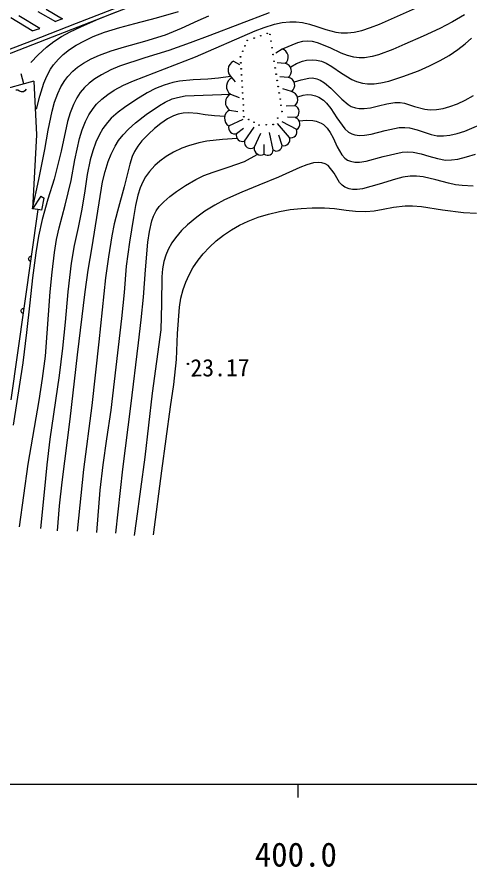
# Model space of a CAD drawing. Units: millimetres, scale not verified. Extents: x 40000 to 680000, y 20000 to 380000.
# Drawn here: x 446692 to 481053, y 198715 to 263248 of the extents above; entities that cross this region are included whole.
import ezdxf
from ezdxf.enums import TextEntityAlignment as Align

# ---------------------------------------------------------------- set-up
doc = ezdxf.new("R2010")
doc.units = ezdxf.units.MM
doc.header["$LTSCALE"] = 1000
doc.linetypes.add('CHAIN', pattern=[18.5, 12, -1.5, 3.5, -1.5])
for name, color, linetype, lineweight in [('M-BGD', 7, 'Continuous', 25), ('M-BMK', 2, 'CHAIN', 13), ('M-TTL-BAND', 7, 'Continuous', 25)]:
    doc.layers.add(name, color=color, linetype=linetype, lineweight=lineweight)
doc.styles.add('ＭＳ ゴシック', font='')
doc.styles.get('ＭＳ ゴシック').set_extended_font_data('MS Gothic')

msp = doc.modelspace()

# ---------------------------------------------------------------- linework, layer by layer
at = {"layer": 'M-BGD'}
for p, q in [((451211, 262786), (461425, 266770)), ((451321, 262507), (461534, 266491)), ((474188, 262711), (477137, 264026)), ((448428, 262386), (446840, 263335)), ((448280, 263673), (449611, 262903)), ((448900, 263834), (450143, 263115)), ((452897, 263113), (454243, 263647)), ((457273, 263185), (458934, 263676)), ((460436, 262987), (461248, 263346)), ((465825, 263573), (461317, 261845)), ((480639, 263416), (479739, 262890)), ((447848, 262208), (446216, 263184)), ((447796, 261434), (451211, 262786)), ((450143, 263115), (449611, 262903)), ((450143, 263115), (449611, 262903)), ((451530, 262510), (452897, 263113)), ((454483, 262447), (455638, 262757)), ((455638, 262757), (457273, 263185)), ((459171, 262410), (460436, 262987)), ((465440, 262462), (466216, 262698)), ((466216, 262698), (466798, 262821)), ((466798, 262821), (467380, 262885)), ((467380, 262885), (467864, 262888)), ((467864, 262888), (468346, 262838)), ((468346, 262838), (468869, 262717)), ((468869, 262717), (469444, 262529)), ((473513, 262444), (474188, 262711)), ((479739, 262890), (478774, 262386)), ((447848, 262208), (448428, 262386)), ((447905, 261154), (451321, 262507)), ((450078, 261779), (450714, 262128)), ((450714, 262128), (451530, 262510)), ((452480, 261757), (453334, 262086)), ((453334, 262086), (454483, 262447)), ((457950, 261906), (459171, 262410)), ((460231, 260215), (464762, 262204)), ((464762, 262204), (465440, 262462)), ((469444, 262529), (470114, 262295)), ((470114, 262295), (470880, 262093)), ((470880, 262093), (471292, 262046)), ((471292, 262046), (471774, 262048)), ((471774, 262048), (472257, 262103)), ((472257, 262103), (472837, 262230)), ((472837, 262230), (473513, 262444)), ((478774, 262386), (477510, 261792)), ((445116, 260416), (447796, 261434)), ((448941, 260960), (449494, 261392)), ((449494, 261392), (450078, 261779)), ((451180, 261106), (451813, 261451)), ((451813, 261451), (452480, 261757)), ((454840, 260977), (456389, 261411)), ((456389, 261411), (457950, 261906)), ((461317, 261845), (459836, 261279)), ((468360, 261377), (467979, 261287)), ((468740, 261410), (468360, 261377)), ((469118, 261378), (468740, 261410)), ((469495, 261290), (469118, 261378)), ((477510, 261792), (476111, 261192)), ((480677, 261204), (481161, 261650)), ((445219, 260134), (447905, 261154)), ((448300, 260370), (448941, 260960)), ((450192, 260398), (450667, 260771)), ((450667, 260771), (451180, 261106)), ((453830, 260670), (454840, 260977)), ((459836, 261279), (458205, 260712)), ((466794, 260802), (466320, 260508)), ((467979, 261287), (466794, 260802)), ((470435, 260911), (469495, 261290)), ((471283, 260513), (470435, 260911)), ((475192, 260785), (474121, 260378)), ((476111, 261192), (475192, 260785)), ((479486, 260336), (480138, 260778)), ((480138, 260778), (480677, 261204)), ((447747, 259792), (448300, 260370)), ((449832, 260057), (450192, 260398)), ((451735, 259752), (452326, 260075)), ((452326, 260075), (452962, 260356)), ((452962, 260356), (453830, 260670)), ((456378, 260149), (454469, 259506)), ((455527, 258410), (460231, 260215)), ((458205, 260712), (456378, 260149)), ((471758, 260327), (471283, 260513)), ((472237, 260200), (471758, 260327)), ((472659, 260154), (472237, 260200)), ((473047, 260161), (472659, 260154)), ((473633, 260248), (473047, 260161)), ((474121, 260378), (473633, 260248)), ((478799, 259938), (479486, 260336)), ((449234, 259282), (449453, 259608)), ((449453, 259608), (449832, 260057)), ((450918, 259140), (451271, 259436)), ((451271, 259436), (451735, 259752)), ((454469, 259506), (453808, 259226)), ((463113, 259894), (463576, 259640)), ((467036, 259730), (466427, 259771)), ((467455, 259458), (467891, 259711)), ((467891, 259711), (468349, 259907)), ((468349, 259907), (468657, 259979)), ((468657, 259979), (469096, 260007)), ((469096, 260007), (469398, 259981)), ((469398, 259981), (469788, 259890)), ((469788, 259890), (470142, 259742)), ((470142, 259742), (470571, 259490)), ((470571, 259490), (471306, 258973)), ((477145, 259170), (477990, 259534)), ((477990, 259534), (478799, 259938)), ((447211, 258172), (447003, 258929)), ((448957, 258764), (449234, 259282)), ((450541, 258741), (450918, 259140)), ((453099, 258865), (452608, 258558)), ((453808, 259226), (453099, 258865)), ((471306, 258973), (472086, 258504)), ((475971, 258734), (477145, 259170)), ((447979, 258384), (441826, 256694)), ((447979, 258384), (448169, 254310)), ((448423, 257245), (448728, 258214)), ((448728, 258214), (448957, 258764)), ((450023, 257955), (450312, 258436)), ((450312, 258436), (450541, 258741)), ((452160, 258214), (451822, 257896)), ((452608, 258558), (452160, 258214)), ((454777, 258069), (455527, 258410)), ((458516, 258278), (457849, 258078)), ((459015, 258377), (458516, 258278)), ((460056, 258478), (459015, 258377)), ((461155, 258525), (460056, 258478)), ((461984, 258604), (461155, 258525)), ((462874, 258741), (461984, 258604)), ((462994, 258636), (463228, 258333)), ((467279, 258658), (466637, 258694)), ((467733, 258326), (468242, 258489)), ((468242, 258489), (468836, 258613)), ((468836, 258613), (469119, 258619)), ((469119, 258619), (469428, 258563)), ((469428, 258563), (469686, 258458)), ((469686, 258458), (470015, 258254)), ((470015, 258254), (470486, 257848)), ((472086, 258504), (472449, 258350)), ((472449, 258350), (472906, 258224)), ((472906, 258224), (473290, 258176)), ((473290, 258176), (473782, 258182)), ((473782, 258182), (474284, 258247)), ((474284, 258247), (474892, 258386)), ((474892, 258386), (475971, 258734)), ((446745, 257689), (446613, 257687)), ((446893, 257628), (446745, 257689)), ((447041, 257568), (446893, 257628)), ((447173, 257570), (447041, 257568)), ((447289, 257633), (447173, 257570)), ((447388, 257759), (447289, 257633)), ((449779, 257433), (450023, 257955)), ((451489, 257504), (451234, 257116)), ((451822, 257896), (451489, 257504)), ((453582, 257369), (454072, 257688)), ((454072, 257688), (454777, 258069)), ((456577, 257493), (455704, 256972)), ((457204, 257812), (456577, 257493)), ((457849, 258078), (457204, 257812)), ((467522, 257585), (466847, 257788)), ((470486, 257848), (470943, 257385)), ((448169, 256241), (448423, 257245)), ((449543, 256780), (449779, 257433)), ((451234, 257116), (450975, 256613)), ((452729, 256625), (453132, 257016)), ((453132, 257016), (453582, 257369)), ((455704, 256972), (454836, 256389)), ((457927, 256789), (458468, 257029)), ((458468, 257029), (458865, 257149)), ((458865, 257149), (459449, 257251)), ((459449, 257251), (462875, 257378)), ((462875, 257378), (463541, 257143)), ((468005, 257186), (468391, 257304)), ((468391, 257304), (468727, 257359)), ((468727, 257359), (469027, 257345)), ((469027, 257345), (469323, 257274)), ((469323, 257274), (469595, 257157)), ((469595, 257157), (469929, 256934)), ((469929, 256934), (470180, 256695)), ((470943, 257385), (471326, 257005)), ((471326, 257005), (471802, 256614)), ((480102, 256657), (480678, 256926)), ((480678, 256926), (481326, 257293)), ((449349, 256092), (449543, 256780)), ((450975, 256613), (450725, 255982)), ((452153, 255827), (452459, 256298)), ((452459, 256298), (452729, 256625)), ((454836, 256389), (454354, 256022)), ((456490, 255837), (457492, 256541)), ((457492, 256541), (457927, 256789)), ((467764, 256513), (467109, 256484)), ((470180, 256695), (470490, 256307)), ((470490, 256307), (470955, 255581)), ((471802, 256614), (472051, 256466)), ((472051, 256466), (472363, 256346)), ((472363, 256346), (472636, 256296)), ((472636, 256296), (473015, 256292)), ((473015, 256292), (473508, 256358)), ((473508, 256358), (474119, 256499)), ((474119, 256499), (474739, 256648)), ((474739, 256648), (475356, 256745)), ((475356, 256745), (475760, 256750)), ((475760, 256750), (476087, 256702)), ((476087, 256702), (476846, 256446)), ((476846, 256446), (477630, 256241)), ((477630, 256241), (478023, 256212)), ((478023, 256212), (478519, 256233)), ((478519, 256233), (479017, 256312)), ((479017, 256312), (479513, 256442)), ((479513, 256442), (480102, 256657)), ((480667, 254591), (485319, 256583)), ((449048, 254649), (449349, 256092)), ((450725, 255982), (450520, 255312)), ((451895, 255318), (452153, 255827)), ((453836, 255559), (453550, 255249)), ((454354, 256022), (453836, 255559)), ((455675, 255202), (456490, 255837)), ((458553, 255739), (458107, 255511)), ((458926, 255872), (458553, 255739)), ((459305, 255952), (458926, 255872)), ((459705, 255983), (459305, 255952)), ((460385, 255929), (459705, 255983)), ((460977, 255827), (460385, 255929)), ((461679, 255736), (460977, 255827)), ((462478, 255689), (461679, 255736)), ((462819, 256181), (463446, 256064)), ((467836, 255608), (467217, 255634)), ((470955, 255581), (471564, 254747)), ((450520, 255312), (450033, 253072)), ((451647, 254683), (451895, 255318)), ((453550, 255249), (453206, 254777)), ((455149, 254736), (455675, 255202)), ((457600, 255170), (457113, 254778)), ((458107, 255511), (457600, 255170)), ((462763, 254985), (463856, 255499)), ((467354, 254095), (466456, 255175)), ((467907, 254704), (466811, 255291)), ((468126, 255375), (468626, 255409)), ((468626, 255409), (469126, 255389)), ((469126, 255389), (469378, 255341)), ((469378, 255341), (469754, 255200)), ((469754, 255200), (469929, 255091)), ((469929, 255091), (470212, 254819)), ((448169, 254310), (447874, 248696)), ((448798, 253198), (449048, 254649)), ((451443, 254012), (451647, 254683)), ((452916, 254272), (452673, 253738)), ((453206, 254777), (452916, 254272)), ((454394, 253865), (454740, 254310)), ((454740, 254310), (455149, 254736)), ((456656, 254363), (456171, 253846)), ((457113, 254778), (456656, 254363)), ((463351, 254408), (463861, 254818)), ((463939, 253831), (464675, 254880)), ((464692, 253336), (465187, 254429)), ((466123, 253164), (465849, 254490)), ((466801, 253487), (466563, 254268)), ((470212, 254819), (470444, 254485)), ((470444, 254485), (470663, 254078)), ((471564, 254747), (471846, 254501)), ((471846, 254501), (472078, 254370)), ((472078, 254370), (472324, 254290)), ((472324, 254290), (472677, 254250)), ((472677, 254250), (473055, 254271)), ((473055, 254271), (473554, 254363)), ((473554, 254363), (474611, 254644)), ((474611, 254644), (475684, 254858)), ((475684, 254858), (476101, 254871)), ((476101, 254871), (476467, 254829)), ((476467, 254829), (477053, 254675)), ((477053, 254675), (477719, 254442)), ((477719, 254442), (478096, 254322)), ((478096, 254322), (478554, 254237)), ((479033, 254230), (479513, 254282)), ((479513, 254282), (480089, 254408)), ((480089, 254408), (480667, 254591)), ((451088, 252393), (451443, 254012)), ((452673, 253738), (452441, 253083)), ((454135, 253450), (454394, 253865)), ((456171, 253846), (455869, 253451)), ((460474, 253689), (459700, 253473)), ((461094, 253809), (460474, 253689)), ((462283, 253952), (461094, 253809)), ((463383, 254030), (462283, 253952)), ((470663, 254078), (470985, 253394)), ((478554, 254237), (479033, 254230)), ((448353, 250905), (448798, 253198)), ((450033, 253072), (449510, 250931)), ((452441, 253083), (452254, 252401)), ((453827, 252838), (454135, 253450)), ((455612, 253031), (455437, 252646)), ((455869, 253451), (455612, 253031)), ((458551, 252980), (458017, 252663)), ((459206, 253289), (458551, 252980)), ((459700, 253473), (459206, 253289)), ((465446, 252842), (465447, 253580)), ((470985, 253394), (471334, 252792)), ((474465, 252656), (475917, 252986)), ((475917, 252986), (476339, 253012)), ((476339, 253012), (476753, 252980)), ((476753, 252980), (477353, 252858)), ((450802, 250841), (451088, 252393)), ((452254, 252401), (452026, 251291)), ((453607, 252286), (453827, 252838)), ((455437, 252646), (455246, 252080)), ((458017, 252663), (457518, 252300)), ((463936, 252290), (464907, 252808)), ((471334, 252792), (471570, 252532)), ((471570, 252532), (471771, 252386)), ((471771, 252386), (471993, 252291)), ((473173, 252306), (474465, 252656)), ((477353, 252858), (477933, 252688)), ((477933, 252688), (478598, 252495)), ((478598, 252495), (479187, 252391)), ((479187, 252391), (479663, 252403)), ((479663, 252403), (480137, 252466)), ((480137, 252466), (480801, 252625)), ((480801, 252625), (481467, 252843)), ((453369, 251521), (453607, 252286)), ((455246, 252080), (454821, 250351)), ((457138, 251963), (456731, 251520)), ((457518, 252300), (457138, 251963)), ((461570, 251475), (462716, 251840)), ((462716, 251840), (463936, 252290)), ((468140, 251830), (466532, 251097)), ((468676, 252033), (468140, 251830)), ((469185, 252167), (468676, 252033)), ((469563, 252205), (469185, 252167)), ((469825, 252183), (469563, 252205)), ((470067, 252112), (469825, 252183)), ((470284, 251985), (470067, 252112)), ((470739, 251386), (470284, 251985)), ((471993, 252291), (472322, 252230)), ((472322, 252230), (472683, 252232)), ((472683, 252232), (473173, 252306)), ((452026, 251291), (451829, 250056)), ((453181, 250729), (453369, 251521)), ((456443, 251118), (456229, 250736)), ((456731, 251520), (456443, 251118)), ((460248, 250904), (460873, 251205)), ((460873, 251205), (461570, 251475)), ((466532, 251097), (465037, 250471)), ((471163, 250682), (470739, 251386)), ((475966, 251077), (475406, 250941)), ((476513, 251156), (475966, 251077)), ((476995, 251158), (476513, 251156)), ((477498, 251105), (476995, 251158)), ((478473, 250890), (477498, 251105)), ((447874, 248696), (448353, 250905)), ((449510, 250931), (449032, 249410)), ((450355, 248971), (450802, 250841)), ((452398, 245800), (453181, 250729)), ((456229, 250736), (456033, 250284)), ((458779, 250001), (459467, 250454)), ((459467, 250454), (460248, 250904)), ((465037, 250471), (463746, 249944)), ((471362, 250470), (471163, 250682)), ((471572, 250324), (471362, 250470)), ((474169, 250550), (472893, 250202)), ((475406, 250941), (474169, 250550)), ((479433, 250627), (478473, 250890)), ((479948, 250516), (479433, 250627)), ((480459, 250456), (479948, 250516)), ((481287, 250407), (480459, 250456)), ((451829, 250056), (451604, 248648)), ((454821, 250351), (454317, 248519)), ((456033, 250284), (455849, 249717)), ((458279, 249632), (458779, 250001)), ((463746, 249944), (462444, 249356)), ((471884, 250202), (471572, 250324)), ((472139, 250158), (471884, 250202)), ((472503, 250153), (472139, 250158)), ((472893, 250202), (472503, 250153)), ((448502, 249639), (447874, 248696)), ((448502, 249639), (448754, 249501)), ((448572, 248583), (448754, 249501)), ((449032, 249410), (448605, 247875)), ((455849, 249717), (455668, 248929)), ((457478, 248853), (457817, 249225)), ((457817, 249225), (458279, 249632)), ((462444, 249356), (461691, 248957)), ((448275, 248626), (446212, 234171)), ((448275, 248626), (447874, 248696)), ((448572, 248583), (448275, 248626)), ((449891, 247245), (450355, 248971)), ((451604, 248648), (451327, 247260)), ((454317, 248519), (454068, 247556)), ((455668, 248929), (455517, 248021)), ((457043, 248137), (457249, 248531)), ((457249, 248531), (457478, 248853)), ((460949, 248500), (460345, 248059)), ((461691, 248957), (460949, 248500)), ((465781, 248287), (466591, 248481)), ((466591, 248481), (467413, 248624)), ((467413, 248624), (468243, 248718)), ((468243, 248718), (469075, 248762)), ((469075, 248762), (470006, 248755)), ((470006, 248755), (470766, 248705)), ((470766, 248705), (471673, 248589)), ((471673, 248589), (472368, 248509)), ((472368, 248509), (473156, 248481)), ((473156, 248481), (473775, 248533)), ((473775, 248533), (474468, 248650)), ((474468, 248650), (475259, 248803)), ((475259, 248803), (476148, 248918)), ((476148, 248918), (476685, 248924)), ((476685, 248924), (477378, 248870)), ((477378, 248870), (478967, 248607)), ((478967, 248607), (480549, 248402)), ((448605, 247875), (448331, 246604)), ((455517, 248021), (455214, 246147)), ((456911, 247763), (457043, 248137)), ((460345, 248059), (459624, 247458)), ((464222, 247740), (464989, 248040)), ((464989, 248040), (465781, 248287)), ((480549, 248402), (481540, 248347)), ((449693, 246355), (449891, 247245)), ((451327, 247260), (451040, 245901)), ((454068, 247556), (453879, 246623)), ((456739, 246957), (456911, 247763)), ((459624, 247458), (459182, 247028)), ((462954, 247084), (463575, 247433)), ((463575, 247433), (464222, 247740)), ((448331, 246604), (448109, 245331)), ((453879, 246623), (453622, 245044)), ((456623, 246155), (456739, 246957)), ((459182, 247028), (458719, 246495)), ((461806, 246254), (462363, 246691)), ((462363, 246691), (462954, 247084)), ((449532, 245371), (449693, 246355)), ((451040, 245901), (450810, 244566)), ((455214, 246147), (454975, 244329)), ((456428, 244061), (456623, 246155)), ((458433, 246093), (458147, 245586)), ((458719, 246495), (458433, 246093)), ((461295, 245784), (461806, 246254)), ((448109, 245331), (447860, 243448)), ((449350, 243884), (449532, 245371)), ((452102, 244040), (452398, 245800)), ((458147, 245586), (457971, 245162)), ((460433, 244785), (460811, 245264)), ((460811, 245264), (461295, 245784)), ((447571, 244887), (447580, 244950)), ((447580, 244837), (447571, 244887)), ((447580, 244950), (447603, 244996)), ((447599, 244794), (447580, 244837)), ((447633, 244749), (447599, 244794)), ((447603, 244996), (447633, 245032)), ((447633, 245032), (447678, 245066)), ((447669, 244719), (447633, 244749)), ((447714, 244697), (447669, 244719)), ((447678, 245066), (447721, 245084)), ((447721, 245084), (447771, 245093)), ((453622, 245044), (453414, 243446)), ((457836, 244698), (457730, 244122)), ((457971, 245162), (457836, 244698)), ((460039, 244194), (460433, 244785)), ((450810, 244566), (450556, 242382)), ((451871, 242376), (452102, 244040)), ((454975, 244329), (454828, 242335)), ((456284, 241976), (456428, 244061)), ((457730, 244122), (457673, 243528)), ((459745, 243663), (460039, 244194)), ((447860, 243448), (447661, 241558)), ((449217, 242390), (449350, 243884)), ((453414, 243446), (452896, 238574)), ((457673, 243528), (457664, 241479)), ((459496, 243113), (459745, 243663)), ((459296, 242548), (459496, 243113)), ((448845, 237493), (449217, 242390)), ((450556, 242382), (450341, 240091)), ((451284, 237595), (451871, 242376)), ((454828, 242335), (454629, 240352)), ((459128, 241902), (459296, 242548)), ((447661, 241558), (447419, 239283)), ((456122, 240262), (456284, 241976)), ((457664, 241479), (457595, 239499)), ((459009, 241214), (459128, 241902)), ((447006, 240927), (447015, 240990)), ((447015, 240877), (447006, 240927)), ((447015, 240990), (447038, 241036)), ((447033, 240834), (447015, 240877)), ((447067, 240789), (447033, 240834)), ((447038, 241036), (447067, 241072)), ((447067, 241072), (447113, 241106)), ((447103, 240759), (447067, 240789)), ((447149, 240737), (447103, 240759)), ((447113, 241106), (447156, 241124)), ((447156, 241124), (447205, 241133)), ((458870, 239214), (459009, 241214)), ((450341, 240091), (450143, 238100)), ((454629, 240352), (454070, 235571)), ((455905, 238514), (456122, 240262)), ((457595, 239499), (456935, 234692)), ((447419, 239283), (447123, 237002)), ((458786, 237237), (458870, 239214)), ((452896, 238574), (452357, 233760)), ((455336, 233714), (455905, 238514)), ((448637, 235815), (448845, 237493)), ((450143, 238100), (449885, 236043)), ((450736, 232725), (451284, 237595)), ((447123, 237002), (446393, 232253)), ((458579, 235349), (458786, 237237)), ((448377, 234135), (448637, 235815)), ((449885, 236043), (449181, 231194)), ((454070, 235571), (453805, 233387)), ((458343, 233640), (458579, 235349)), ((456935, 234692), (456377, 229818)), ((447549, 229304), (448377, 234135)), ((452357, 233760), (451748, 228898)), ((454722, 228926), (455336, 233714)), ((457666, 228784), (458343, 233640)), ((453805, 233387), (453491, 231229)), ((450115, 227928), (450736, 232725)), ((449181, 231194), (448951, 229254)), ((453491, 231229), (453203, 229249)), ((456377, 229818), (455743, 224969)), ((446878, 224544), (447549, 229304)), ((448951, 229254), (448756, 227163)), ((453203, 229249), (452977, 227331)), ((451748, 228898), (451248, 224205)), ((454201, 224054), (454722, 228926)), ((457037, 223925), (457666, 228784)), ((449920, 226130), (450115, 227928)), ((448756, 227163), (448476, 224405)), ((452977, 227331), (452711, 224108)), ((449767, 224236), (449920, 226130)), ((455743, 224969), (455589, 223884))]:
    msp.add_line(p, q, dxfattribs=at)
for centre, radius in [((465680, 262006), 25), ((464158, 261471), 25), ((464682, 261649), 25), ((465181, 261828), 25), ((465880, 261932), 25), ((465959, 261426), 25), ((463986, 261058), 25), ((466037, 260914), 25), ((463641, 260224), 25), ((463813, 260644), 25), ((466115, 260402), 25), ((463669, 259768), 25), ((466193, 259890), 25), ((463697, 259312), 25), ((463725, 258849), 25), ((466271, 259378), 25), ((466349, 258904), 25), ((463753, 258393), 25), ((466427, 258435), 25), ((463780, 257931), 25), ((463808, 257481), 25), ((466505, 257961), 25), ((466583, 257486), 25), ((463836, 257031), 25), ((466661, 257018), 25), ((463864, 256575), 25), ((466714, 256543), 25), ((463867, 256125), 25), ((463895, 255675), 25), ((466470, 255579), 25), ((466792, 256069), 25), ((464271, 255465), 25), ((464672, 255255), 25), ((465049, 255045), 25), ((465599, 255067), 25), ((466123, 255089), 25), ((459662, 236908), 50), ((459662, 236908), 30), ((459662, 236908), 10)]:
    msp.add_circle(centre, radius, dxfattribs=at)
for centre, radius, start, end in [((466666, 260212), 607, 307.8058, 77.6906), ((463447, 259229), 745, 116.6218, 232.57359), ((466898, 259138), 607, 307.8058, 77.6906), ((463330, 257972), 745, 116.6218, 232.57359), ((467155, 258065), 607, 307.8058, 77.6906), ((467386, 256991), 607, 307.8058, 77.6906), ((463188, 256765), 688, 116.73068, 237.9259), ((467592, 256042), 501, 299.5657, 69.4504), ((463120, 255564), 688, 116.73068, 237.9259), ((467648, 255136), 501, 299.5657, 69.4504), ((463200, 254834), 455, 160.59347, 290.4783), ((463778, 254256), 455, 160.59347, 290.4783), ((467477, 254529), 454, 252.7735, 22.65829), ((464432, 253760), 498, 171.7847, 301.6694), ((466931, 253919), 454, 252.7735, 22.65829), ((465185, 253265), 498, 171.7847, 301.6694), ((465710, 253162), 414, 230.53549, 0.42029), ((466383, 253485), 414, 230.53549, 0.42029)]:
    msp.add_arc(centre, radius, start, end, dxfattribs=at)
at = {"layer": 'M-BMK'}
msp.add_arc((406235, 436081), 173204, 263.12834, 289.94707, dxfattribs=at)
at = {"layer": 'M-TTL-BAND'}
for p, q in [((40000, 205000), (579000, 205000)), ((468000, 205000), (468000, 204000))]:
    msp.add_line(p, q, dxfattribs=at)

# ---------------------------------------------------------------- texts
at = {"layer": 'M-BGD', "style": 'ＭＳ ゴシック'}
msp.add_text('23.17', height=1320, rotation=0.4, dxfattribs=at).set_placement((459854, 235556), align=Align.BOTTOM_LEFT)
at = {"layer": 'M-TTL-BAND', "style": 'ＭＳ ゴシック'}
msp.add_text('400.0', height=1833, dxfattribs=at).set_placement((467844, 198195), align=Align.BOTTOM_CENTER)

doc.saveas('drawing.dxf')
